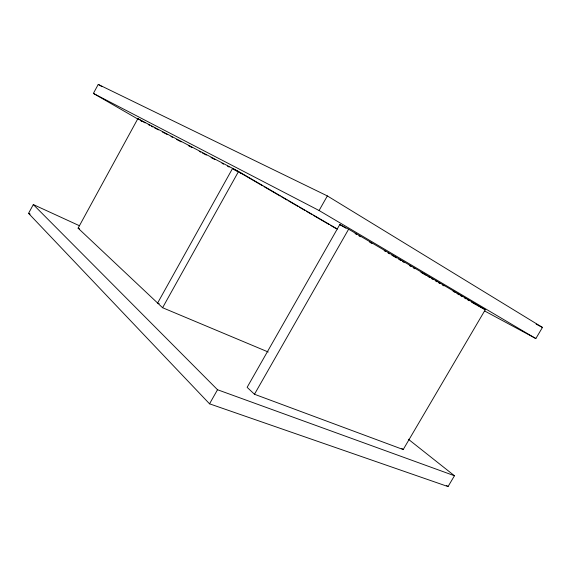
<?xml version="1.0" encoding="UTF-8"?>
<svg xmlns="http://www.w3.org/2000/svg" width="571" height="571" viewBox="0 0 571 571"><rect width="100%" height="100%" fill="white"/><g stroke="black" fill="none" stroke-linecap="round" stroke-linejoin="round"><path stroke-width="0.86" d="M408.372 439.249L454.459 475.75L448.035 486.578L209.543 403.818L28.55 213.361L33.304 204.568L79.497 225.759M138.867 119.646L93.38 93.408L98.241 84.422L327.354 195.924L542.45 327.426L535.848 338.553L484.85 311.095M268.242 352.014L162.592 307.726L78.099 228.172L137.854 118.668L238.542 171.471L337.418 229.057M162.592 307.726L238.542 171.471M209.543 403.818L217.522 389.736L33.304 204.568M93.38 93.408L319.082 210.521L327.354 195.924M339.788 224.56L247.129 387.331L254.48 394.261L403.197 449.555L485.279 309.725L348.624 229.192L339.788 224.56L345.912 228.164M254.48 394.261L348.624 229.192M217.522 389.736L454.459 475.75M159.259 303.736L157.617 303.051L232.604 168.352L262.532 185.775M28.55 213.361L30.177 214.096M78.099 228.172L79.619 228.864M536.133 324.142L542.45 327.426M148.21 124.528L149.78 125.349M151.351 126.177L152.921 127.005M154.491 127.825L158.417 129.888M162.342 131.951L167.053 134.428M170.979 136.49L172.556 137.318M176.482 139.381L181.193 141.858M188.259 145.569L192.184 147.632M199.258 151.351L200.828 152.171M202.398 152.999L206.324 155.062M211.034 157.539L214.96 159.602M222.033 163.313L223.604 164.141M227.529 166.204L229.099 167.025M233.025 169.087L237.736 171.564M239.306 172.392L241.661 173.627M476.821 305.192L485.279 309.725M137.854 118.668L145.127 122.872M140.409 120.538L141.951 121.43M264.066 186.667L280.183 196.053M281.717 196.945L287.092 200.071M288.626 200.963L297.834 206.324M299.368 207.216L304.743 210.342M306.277 211.234L311.652 214.361M313.186 215.26L329.303 224.639M330.837 225.531L336.205 228.657M355.098 233.575L356.632 234.474M358.931 235.83L360.458 236.729M369.644 242.14L371.942 243.489M384.19 250.698L385.718 251.604M388.016 252.953L389.55 253.852M391.842 255.208L396.438 257.906M398.736 259.263L401.028 260.612M402.562 261.518L404.09 262.417M409.45 265.572L410.984 266.471M413.276 267.828L414.81 268.727M420.934 272.331L426.294 275.486M427.822 276.385L430.12 277.742M431.647 278.641L433.182 279.54M435.48 280.896L437.008 281.796M438.542 282.695L440.07 283.594M442.368 284.95L443.903 285.85M453.088 291.26L455.38 292.609M456.914 293.508L459.212 294.864M460.74 295.764L462.274 296.663M464.566 298.019L466.1 298.918M467.628 299.818L469.162 300.724M471.46 302.073L476.05 304.778M98.241 84.422L102.081 86.678M319.082 210.521L535.848 338.553M401.848 448.456L403.197 449.555M446.658 485.45L448.035 486.578"/></g></svg>
